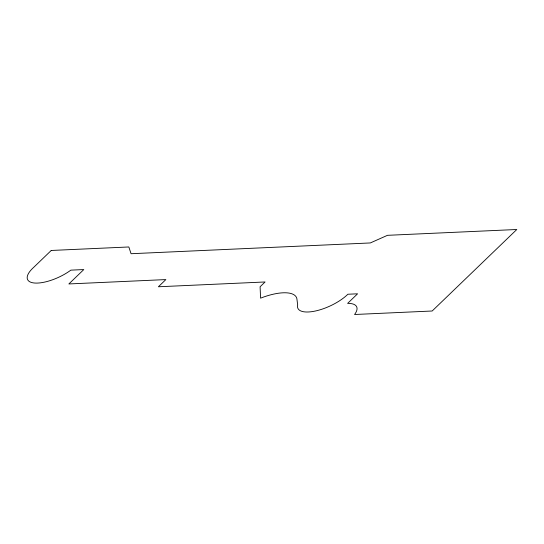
<?xml version="1.0" encoding="UTF-8"?>
<svg xmlns="http://www.w3.org/2000/svg" width="544" height="544" viewBox="0 0 544 544"><rect width="100%" height="100%" fill="white"/><g stroke="black" fill="none" stroke-linecap="round" stroke-linejoin="round"><path stroke-width="0.82" d="M51.238 250.464L33.81 267.24A29.267 11.009 -24.9 0 0 34.646 283.03A29.267 11.009 -24.9 0 0 70.863 270.144L83.796 269.566L68.864 283.948L165.852 279.582L158.386 286.77L265.078 281.969L260.1 286.763L260.583 298.166A39.012 14.674 -24.9 0 1 296.895 298.819L297.663 304.919A30.314 11.404 -24.9 0 0 315.214 311.052A30.314 11.404 -24.9 0 0 347.874 294.236L357.578 293.801L347.623 303.389A28.213 10.615 -24.9 0 1 354.572 314.5L432.167 311.005L516.8 229.5L387.478 235.321L370.308 242.95L131.063 253.722L128.833 246.969L51.238 250.464"/></g></svg>
